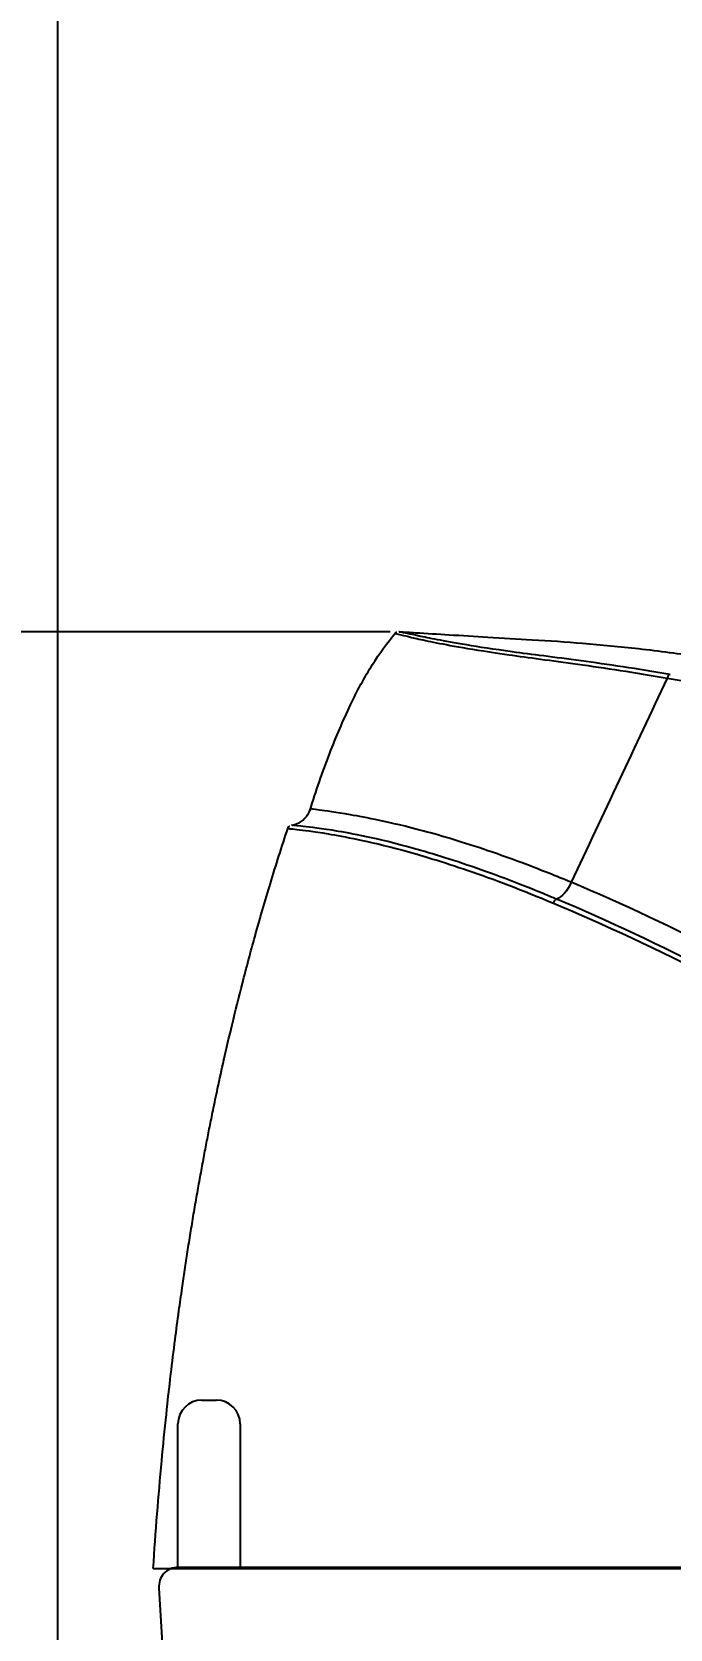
# Model space of a CAD drawing. Extents: x 5656 to 11650, y -52 to 2475.
# Drawn here: x 9009.4 to 9142.8, y 662.2 to 996.4 of the extents above; entities that cross this region are included whole.
import ezdxf

# ---------------------------------------------------------------- set-up
doc = ezdxf.new("R2010")
doc.units = 0
doc.header["$LTSCALE"] = 20
doc.header["$MEASUREMENT"] = 0
doc.layers.get('0').update_dxf_attribs({"linetype": 'CONTINUOUS'})
doc.layers.get('DEFPOINTS').update_dxf_attribs({"linetype": 'CONTINUOUS'})
doc.layers.add('1', color=7, linetype='CONTINUOUS')
doc.layers.add('6', color=6, linetype='CONTINUOUS')
doc.styles.get("Standard").update_dxf_attribs({"font": 'NanumGothic.ttf'})
doc.dimstyles.get("Standard").update_dxf_attribs({"dimtxt": 2.7, "dimasz": 2.5, "dimexe": 1.5, "dimexo": 1.5, "dimgap": 1.5, "dimtad": 1, "dimdec": 0, "dimlfac": 10, "dimzin": 0, "dimdsep": 46, "dimtxsty": 'Standard', "dimcen": 0, "dimclrt": 2, "dimadec": 0, "dimazin": 0, "dimtfac": 1, "dimtdec": 0, "dimtmove": 0, "dimatfit": 3, "dimfxl": 0, "dimtolj": 1, "dimtzin": 0, "dimarcsym": 0})

# ---------------------------------------------------------------- blocks, each defined once
blk = doc.blocks.new('*D19')
at = {"color": 3, "lineweight": -2}
for p, q in [((9084.3, 870.9), (8915.14, 870.9)), ((8921.14, 846.9), (8921.14, 607.83)), ((8921.14, 318.9), (8921.14, 557.98)), ((9068.26, 294.9), (8915.14, 294.9))]:
    blk.add_line(p, q, dxfattribs=at)
at = {"color": 3}
for points in [[(8917.14, 846.9), (8925.14, 846.9), (8921.14, 870.9)], [(8917.14, 318.9), (8925.14, 318.9), (8921.14, 294.9)]]:
    blk.add_solid(points, dxfattribs=at)
at = {"layer": 'DEFPOINTS', "color": 0}
for p in [(9086.1, 870.9), (8921.14, 294.9), (9070.06, 294.9)]:
    blk.add_point(p, dxfattribs=at)
at = {"color": 2, "insert": (8921.14, 582.9), "char_height": 24, "attachment_point": 5}
blk.add_mtext('\\A1;{\\fNanumGothic|b0|i0|c0|p50;575}', dxfattribs=at)
blk = doc.blocks.new('*D23')
at = {"color": 3, "linetype": 'ByBlock', "lineweight": -2}
for p, q in [((9712.3, 691.89), (9712.3, 42.12)), ((9014.74, 293.4), (9014.74, 42.12)), ((9034.74, 47.12), (9692.3, 47.12))]:
    blk.add_line(p, q, dxfattribs=at)
at = {"color": 3}
for points in [[(9034.74, 50.45), (9034.74, 43.79), (9014.74, 47.12)], [(9692.3, 50.45), (9692.3, 43.79), (9712.3, 47.12)]]:
    blk.add_solid(points, dxfattribs=at)
at = {"layer": 'DEFPOINTS', "color": 0}
for p in [(9712.3, 693.39), (9014.74, 294.9), (9712.3, 47.12)]:
    blk.add_point(p, dxfattribs=at)
at = {"color": 2, "insert": (9363.52, 70.64), "char_height": 25, "attachment_point": 5}
blk.add_mtext('\\A1;{\\fNanumGothic|b0|i0|c0|p50;700}', dxfattribs=at)
blk = doc.blocks.new('*D24')
at = {"color": 3, "lineweight": -2}
for p, q in [((9251.97, 1250.01), (8833.25, 1250.01)), ((8839.25, 1226.01), (8839.25, 797.52)), ((8839.25, 318.9), (8839.25, 747.39)), ((9012.94, 294.9), (8833.25, 294.9))]:
    blk.add_line(p, q, dxfattribs=at)
at = {"color": 3}
for points in [[(8835.25, 1226.01), (8843.25, 1226.01), (8839.25, 1250.01)], [(8835.25, 318.9), (8843.25, 318.9), (8839.25, 294.9)]]:
    blk.add_solid(points, dxfattribs=at)
at = {"layer": 'DEFPOINTS', "color": 0}
for p in [(8839.25, 1250.01), (9253.77, 1250.01), (9014.74, 294.9)]:
    blk.add_point(p, dxfattribs=at)
at = {"color": 2, "insert": (8839.25, 772.46), "char_height": 24, "attachment_point": 5}
blk.add_mtext('\\A1;955', dxfattribs=at)

msp = doc.modelspace()

# ---------------------------------------------------------------- linework, layer by layer
at = {"color": 7}
for p, q in [((9044.92, 710.15), (9047.92, 710.15)), ((9039.92, 675.15), (9039.92, 705.15)), ((9052.92, 705.15), (9052.92, 675.15)), ((9039.92, 675.15), (9703.3, 675.15)), ((9035.93, 670.81), (9044.33, 525.39))]:
    msp.add_line(p, q, dxfattribs=at)
for centre, start, end in [((9044.92, 705.15), 90, 180), ((9047.92, 705.15), 0, 90)]:
    msp.add_arc(centre, 5, start, end, dxfattribs=at)
at = {"layer": '1', "color": 7, "linetype": 'Continuous'}
msp.add_arc((9039.92, 671.15), 4, 90, 184.9483, dxfattribs=at)
at = {"layer": '1', "color": 0, "linetype": 'Continuous'}
for points, knots in [([(9067.52, 833.51), (9068.75, 837.55), (9071.34, 845.01), (9075.65, 855.24), (9080.17, 863.77), (9083.66, 868.56), (9085.4, 870.69)], [0, 0, 0, 0, 0.304385, 0.571208, 0.80219, 1, 1, 1, 1]), ([(9085.28, 870.55), (9085.28, 870.55), (9085.28, 870.55), (9085.28, 870.55), (9085.79, 870.41), (9087.68, 869.97), (9088.45, 869.78), (9090.48, 869.32), (9091.72, 869.04), (9094.94, 868.39), (9096.91, 868.01), (9102.05, 867.13), (9105.19, 866.63), (9113.08, 865.49), (9117.97, 864.88), (9126.3, 863.71), (9129.26, 863.27), (9135.49, 862.31), (9138.81, 861.77), (9142.2, 861.18)], [0, 0, 0, 0, 0.00006, 0.00006, 0.250045, 0.250045, 0.375038, 0.375038, 0.50003, 0.50003, 0.625023, 0.625023, 0.750015, 0.750015, 0.875008, 0.875008, 0.937504, 0.937504, 1, 1, 1, 1]), ([(9085.34, 870.61), (9085.38, 870.65), (9085.47, 870.74), (9085.58, 870.81), (9085.66, 870.83), (9085.66, 870.83)], [0, 0, 0, 0, 0.378251, 0.985449, 1, 1, 1, 1]), ([(9142.79, 861.96), (9135.95, 863.12), (9129.71, 864.04), (9118.64, 865.55), (9113.77, 866.13), (9105.94, 867.22), (9102.82, 867.7), (9097.73, 868.55), (9095.77, 868.91), (9092.57, 869.52), (9091.33, 869.78), (9089.31, 870.21), (9088.52, 870.38), (9086.63, 870.78), (9086.11, 870.9), (9086.1, 870.9)], [0, 0, 0, 0, 0.125071, 0.125071, 0.250142, 0.250142, 0.375213, 0.375213, 0.500284, 0.500284, 0.625355, 0.625355, 0.750426, 0.750426, 1, 1, 1, 1]), ([(9086.16, 870.9), (9087.31, 870.83), (9090.78, 870.62), (9096.96, 870.24), (9105.07, 869.74), (9114.39, 869.2), (9124.91, 868.53), (9136.61, 867.37), (9149.42, 865.7), (9163.3, 863.37), (9178.21, 860.26), (9194.1, 856.24), (9210.62, 851.27), (9221.72, 847.33), (9227.27, 845.2)], [0, 0, 0, 0, 0.023961, 0.072428, 0.128763, 0.193182, 0.266673, 0.348247, 0.437846, 0.535461, 0.641095, 0.754746, 0.876409, 1, 1, 1, 1]), ([(9142.2, 861.18), (9148.76, 860.05), (9155.6, 858.75), (9169.58, 855.73), (9176.76, 854.02), (9198.39, 848.22), (9212.74, 843.56), (9226.87, 838.03)], [0, 0, 0, 0, 0.25, 0.25, 0.5, 0.5, 1, 1, 1, 1]), ([(9063.77, 830.42), (9063.8, 830.42), (9063.92, 830.44), (9064.34, 830.54), (9065.06, 830.82), (9065.89, 831.31), (9066.7, 832.08), (9067.31, 832.95), (9067.52, 833.6), (9067.58, 833.85)], [0, 0, 0, 0, 0.059021, 0.184833, 0.321789, 0.487634, 0.667506, 0.875211, 1, 1, 1, 1]), ([(9122.11, 818.46), (9120.54, 819.12), (9118.96, 819.76), (9115.91, 820.97), (9114.42, 821.55), (9110.07, 823.2), (9107.32, 824.19), (9102.13, 825.96), (9099.67, 826.74), (9095.18, 828.1), (9093.14, 828.68), (9087.57, 830.18), (9084.55, 830.87), (9079.56, 831.94), (9077.61, 832.3), (9072.78, 833.15), (9070.87, 833.41), (9068.21, 833.76), (9067.64, 833.83), (9067.62, 833.83)], [0, 0, 0, 0, 0.031391, 0.031391, 0.062783, 0.062783, 0.125565, 0.125565, 0.188348, 0.188348, 0.25113, 0.25113, 0.376695, 0.376695, 0.50226, 0.50226, 0.753391, 0.753391, 1, 1, 1, 1]), ([(9034.74, 674.88), (9034.99, 678.7), (9035.53, 686.21), (9036.45, 696.97), (9037.42, 706.73), (9038.37, 715.19), (9039.26, 722.4), (9040.05, 728.4), (9040.74, 733.26), (9041.34, 737.38), (9041.92, 741.19), (9042.54, 745.07), (9043.19, 749.03), (9043.87, 752.96), (9044.55, 756.77), (9045.22, 760.41), (9045.88, 763.9), (9046.55, 767.32), (9047.32, 771.11), (9048.3, 775.78), (9049.61, 781.77), (9051.32, 789.11), (9053.46, 797.74), (9056.1, 807.61), (9059.24, 818.44), (9061.62, 825.93), (9062.89, 829.75)], [0, 0, 0, 0, 0.072735, 0.14319, 0.205216, 0.259096, 0.30507, 0.343344, 0.374086, 0.398406, 0.422475, 0.447347, 0.473008, 0.498699, 0.52322, 0.546597, 0.569088, 0.590764, 0.61273, 0.642532, 0.681456, 0.729285, 0.785758, 0.850575, 0.923405, 1, 1, 1, 1]), ([(9062.87, 829.72), (9062.87, 829.72), (9063.44, 829.68), (9066.14, 829.37), (9068.06, 829.15), (9072.98, 828.33), (9074.99, 827.97), (9080.09, 826.9), (9083.15, 826.19), (9090.73, 824.13), (9095.33, 822.75), (9105.9, 819.11), (9111.94, 816.82), (9118.41, 814.12)], [0, 0, 0, 0, 0.249836, 0.249836, 0.499891, 0.499891, 0.624918, 0.624918, 0.749945, 0.749945, 0.874973, 0.874973, 1, 1, 1, 1]), ([(9062.9, 829.76), (9062.92, 829.82), (9062.97, 829.97), (9063.13, 830.14), (9063.23, 830.22), (9063.27, 830.24)], [0, 0, 0, 0, 0.274739, 0.694747, 1, 1, 1, 1]), ([(9118.17, 815.32), (9112.06, 817.86), (9106.36, 820.02), (9096.1, 823.55), (9091.51, 824.93), (9083.93, 826.98), (9080.88, 827.68), (9075.8, 828.73), (9073.79, 829.08), (9068.85, 829.87), (9066.93, 830.08), (9064.31, 830.35), (9063.73, 830.39), (9063.67, 830.4)], [0, 0, 0, 0, 0.12178, 0.12178, 0.249465, 0.249465, 0.377151, 0.377151, 0.504836, 0.504836, 0.760207, 0.760207, 1, 1, 1, 1]), ([(9257.57, 745.57), (9246.08, 751.88), (9234.72, 758.42), (9217.7, 768.24), (9212.03, 771.51), (9200.67, 778.04), (9194.98, 781.28), (9183.6, 787.69), (9177.91, 790.86), (9166.49, 797.06), (9160.76, 800.1), (9143.77, 808.8), (9132.66, 814.08), (9122.11, 818.46)], [0, 0, 0, 0, 0.25, 0.25, 0.375, 0.375, 0.5, 0.5, 0.625, 0.625, 0.75, 0.75, 1, 1, 1, 1]), ([(9118.41, 814.12), (9128.95, 809.72), (9140.47, 804.28), (9163.39, 792.58), (9174.84, 786.33), (9191.98, 776.7), (9197.7, 773.44), (9209.11, 766.9), (9214.81, 763.61), (9231.92, 753.75), (9243.34, 747.18), (9254.89, 740.84)], [0, 0, 0, 0, 0.25, 0.25, 0.5, 0.5, 0.625, 0.625, 0.75, 0.75, 1, 1, 1, 1]), ([(9255.32, 741.6), (9243.76, 747.96), (9232.33, 754.54), (9215.2, 764.41), (9209.49, 767.71), (9198.06, 774.27), (9192.35, 777.54), (9175.16, 787.21), (9163.58, 793.54), (9140.85, 805.18), (9129.69, 810.49), (9119.06, 814.94)], [0, 0, 0, 0, 0.25, 0.25, 0.375, 0.375, 0.5, 0.5, 0.75, 0.75, 1, 1, 1, 1]), ([(9034.74, 674.9), (9034.76, 674.9), (9035.58, 674.9), (9038.47, 674.9), (9039.71, 674.9), (9043.02, 674.9), (9045.1, 674.9), (9050.53, 674.9), (9053.87, 674.9), (9060.38, 674.9), (9062.82, 674.9), (9068.26, 674.9), (9071.23, 674.9), (9080.9, 674.9), (9088.55, 674.9), (9104.91, 674.9), (9113.76, 674.9), (9131.71, 674.9), (9140.81, 674.9), (9159.14, 674.9), (9168.37, 674.9), (9196.18, 674.9), (9214.87, 674.9), (9252.15, 674.9), (9270.8, 674.9), (9308.09, 674.9), (9326.73, 674.9), (9345.38, 674.9)], [0, 0, 0, 0, 0.124918, 0.124918, 0.187424, 0.187424, 0.24993, 0.24993, 0.312436, 0.312436, 0.343689, 0.343689, 0.374942, 0.374942, 0.437448, 0.437448, 0.499953, 0.499953, 0.562459, 0.562459, 0.624965, 0.624965, 0.749977, 0.749977, 0.874988, 0.874988, 1, 1, 1, 1])]:
    msp.add_open_spline(points, degree=3, knots=knots, dxfattribs=at)
for points in [[(9142.2, 861.18), (9135.5, 846.94), (9128.81, 832.7), (9122.11, 818.46)], [(9142.79, 861.96), (9142.56, 861.97), (9142.3, 861.62), (9142.2, 861.18)], [(9119.06, 814.94), (9118.77, 815.07), (9118.47, 815.19), (9118.17, 815.32)], [(9122.11, 818.46), (9121.38, 816.76), (9120.15, 815.35), (9119.06, 814.94)], [(9118.41, 814.12), (9118.54, 814.51), (9118.82, 814.86), (9119.06, 814.94)]]:
    msp.add_open_spline(points, degree=3, dxfattribs=at)
at = {"layer": '6', "color": 6}
msp.add_lwpolyline([(10210.99, 2219.94), (9014.74, 2219.94), (9014.74, 294.9), (10942.24, 294.9), (10942.24, 1294.9)], dxfattribs=at)

# ---------------------------------------------------------------- dimensions: what is measured, and where the dimension line sits
dim = msp.add_linear_dim(base=(8839.25, 1250.01), p1=(9014.74, 294.9), p2=(9253.77, 1250.01), angle=90, dimstyle='Standard', override={"dimscale": 1.2, "dimtxt": 20, "dimasz": 20, "dimexe": 5, "dimgap": 10, "dimtih": 1, "dimtoh": 1, "dimlfac": 1, "dimzin": 12, "dimclrd": 3, "dimclre": 3, "dimazin": 2, "dimarcsym": 1})
dim.commit()
dim.dimension.update_dxf_attribs({"geometry": '*D24', "text_midpoint": (8839.25, 772.46), "dimtype": 160})
dim = msp.add_linear_dim(base=(8921.14, 294.9), p1=(9086.1, 870.9), p2=(9070.06, 294.9), angle=90, text='{\\fNanumGothic|b0|i0|c0|p50;575}', dimstyle='Standard', override={"dimscale": 1.2, "dimtxt": 20, "dimasz": 20, "dimexe": 5, "dimgap": 10, "dimtih": 1, "dimtoh": 1, "dimlfac": 1, "dimzin": 12, "dimclrd": 3, "dimclre": 3, "dimazin": 2, "dimarcsym": 1})
dim.commit()
dim.dimension.update_dxf_attribs({"geometry": '*D19', "text_midpoint": (8921.14, 582.9), "dimtype": 160})
dim = msp.add_linear_dim(base=(9712.3, 47.12), p1=(9014.74, 294.9), p2=(9712.3, 693.39), text='{\\fNanumGothic|b0|i0|c0|p50;700}', dimstyle='Standard', override={"dimtxt": 25, "dimasz": 20, "dimexe": 5, "dimgap": 10, "dimlfac": 1, "dimzin": 12, "dimclrd": 3, "dimclre": 3, "dimazin": 2, "dimarcsym": 1})
dim.commit()
dim.dimension.update_dxf_attribs({"geometry": '*D23', "text_midpoint": (9363.52, 47.12), "dimtype": 160})

doc.saveas('drawing.dxf')
